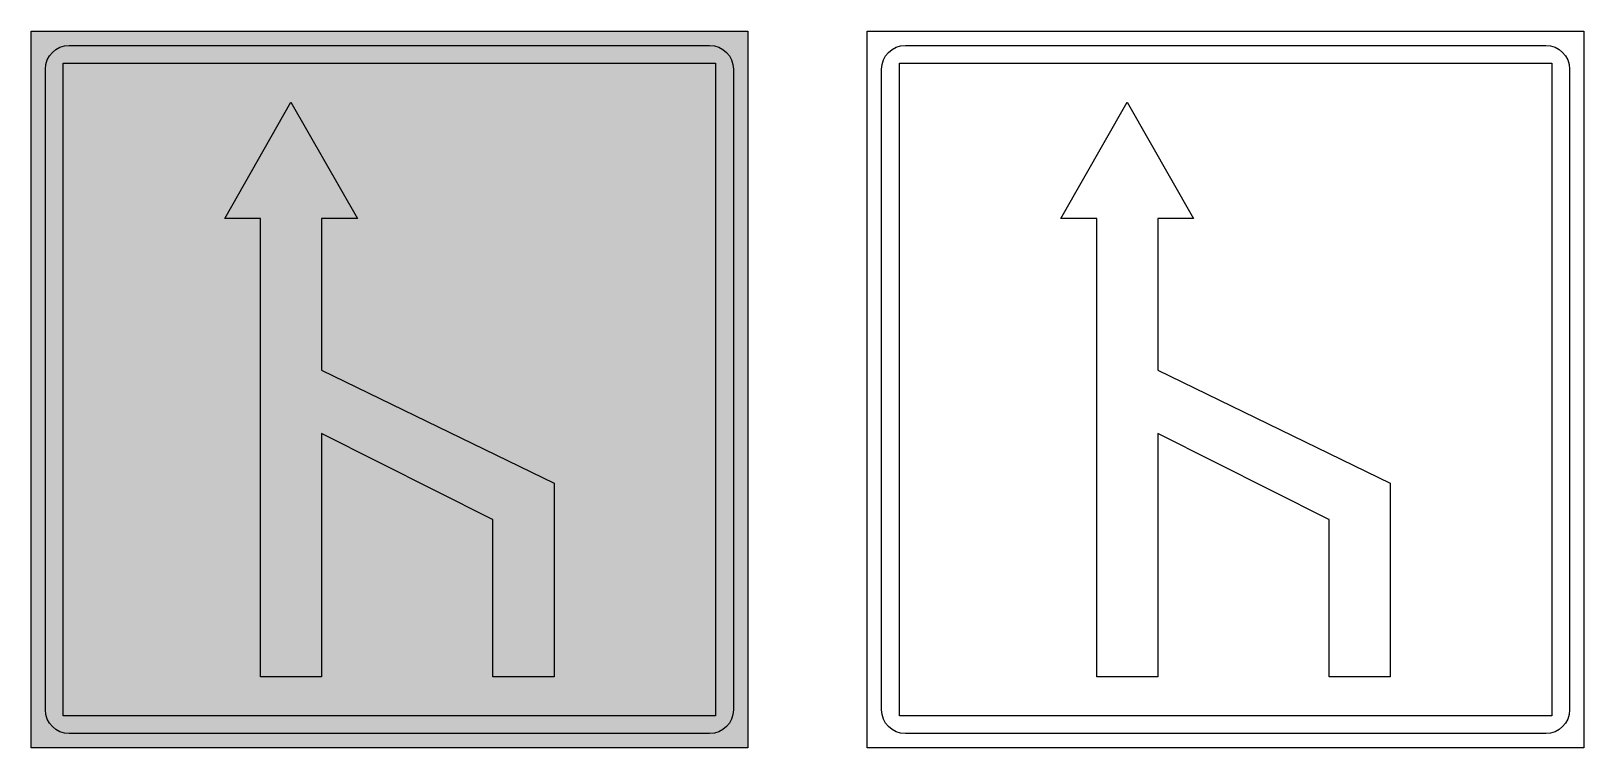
# Model space of a CAD drawing. Extents: x -550 to 750, y 150 to 750.
import ezdxf

# ---------------------------------------------------------------- set-up
doc = ezdxf.new("R2010")
doc.units = 0
doc.header["$MEASUREMENT"] = 0

msp = doc.modelspace()

# ---------------------------------------------------------------- hatches: boundary and pattern name
h = msp.add_hatch(color=30)
h.paths.add_polyline_path([(-549.9999999999999, 150), (-549.9999999999999, 750), (50.00000000000011, 750), (50.00000000000011, 150)])
edge = h.paths.add_edge_path(flags=16)
edge.add_line((-518.0379999999999, 738.02), (18.03800000000012, 738.02))
edge.add_arc((18.01906145024715, 718.019061450247), 20.00094751604685, 0.05425238640430052, 89.94574761359581, ccw=False)
edge.add_line((38.0200000000001, 718.038), (38.0200000000001, 181.962))
edge.add_arc((18.01906145024712, 181.9809385497529), 20.00094751604687, 270.0542523864043, 359.94574761359587, ccw=False)
edge.add_line((18.03800000000012, 161.98), (-518.0389999999999, 161.98))
edge.add_arc((-518.0192205128086, 181.9797785223003), 19.99978830310907, 180.0537970810033, 269.9433353341266, ccw=False)
edge.add_line((-538.0189999999999, 181.961), (-538.0189999999999, 718.038))
edge.add_arc((-518.018869150275, 718.0198700826567), 20.00013906701701, 90.0548054746626, 179.9480619666955, ccw=False)
h.paths.add_polyline_path([(-522.9999999999999, 177), (-522.9999999999999, 723), (23.00000000000011, 723), (23.00000000000011, 177)], flags=0)
h.paths.add_polyline_path([(-163.2989999999999, 340.753), (-163.2989999999999, 341.086), (-163.5869999999999, 341.23), (-306.7989999999999, 413.199), (-306.7989999999999, 209.5), (-332.3999999999999, 209.5), (-357.8999999999999, 209.5), (-357.8999999999999, 593.1990000000001), (-387.8999999999999, 593.1990000000001), (-332.3999999999999, 690.5), (-276.7989999999999, 593.1990000000001), (-306.7989999999999, 593.1990000000001), (-306.7989999999999, 466.3), (-112.0999999999999, 371.699), (-112.0999999999999, 209.5), (-137.6999999999999, 209.5), (-163.2989999999999, 209.5)], flags=0)
at = {"true_color": 0x000000}
h = msp.add_hatch(color=18, dxfattribs=at)
edge = h.paths.add_edge_path()
edge.add_line((-518.0379999999999, 738.02), (18.03800000000012, 738.02))
edge.add_arc((18.01906145024715, 718.019061450247), 20.00094751604685, 0.05425238640430052, 89.94574761359581, ccw=False)
edge.add_line((38.0200000000001, 718.038), (38.0200000000001, 181.962))
edge.add_arc((18.01906145024712, 181.9809385497529), 20.00094751604687, 270.0542523864043, 359.94574761359587, ccw=False)
edge.add_line((18.03800000000012, 161.98), (-518.0389999999999, 161.98))
edge.add_arc((-518.0192205128086, 181.9797785223003), 19.99978830310907, 180.0537970810033, 269.9433353341266, ccw=False)
edge.add_line((-538.0189999999999, 181.961), (-538.0189999999999, 718.038))
edge.add_arc((-518.018869150275, 718.0198700826567), 20.00013906701701, 90.0548054746626, 179.9480619666955, ccw=False)
h.paths.add_polyline_path([(-522.9999999999999, 177), (-522.9999999999999, 723), (23.00000000000011, 723), (23.00000000000011, 177)], flags=16)
h.paths.add_polyline_path([(-163.2989999999999, 340.753), (-163.2989999999999, 341.086), (-163.5869999999999, 341.23), (-306.7989999999999, 413.199), (-306.7989999999999, 209.5), (-332.3999999999999, 209.5), (-357.8999999999999, 209.5), (-357.8999999999999, 593.1990000000001), (-387.8999999999999, 593.1990000000001), (-332.3999999999999, 690.5), (-276.7989999999999, 593.1990000000001), (-306.7989999999999, 593.1990000000001), (-306.7989999999999, 466.3), (-112.0999999999999, 371.699), (-112.0999999999999, 209.5), (-137.6999999999999, 209.5), (-163.2989999999999, 209.5)], flags=0)

# ---------------------------------------------------------------- linework, layer by layer
at = {"color": 30}
for points in [[(-549.9999999999999, 150), (-549.9999999999999, 750), (50.00000000000011, 750), (50.00000000000011, 150)], [(-522.9999999999999, 177), (-522.9999999999999, 723), (23.00000000000011, 723), (23.00000000000011, 177)], [(-163.2989999999999, 340.753), (-163.2989999999999, 341.086), (-163.5869999999999, 341.23), (-306.7989999999999, 413.199), (-306.7989999999999, 209.5), (-332.3999999999999, 209.5), (-357.8999999999999, 209.5), (-357.8999999999999, 593.1990000000001), (-387.8999999999999, 593.1990000000001), (-332.3999999999999, 690.5), (-276.7989999999999, 593.1990000000001), (-306.7989999999999, 593.1990000000001), (-306.7989999999999, 466.3), (-112.0999999999999, 371.699), (-112.0999999999999, 209.5), (-137.6999999999999, 209.5), (-163.2989999999999, 209.5)]]:
    msp.add_lwpolyline(points, close=True, dxfattribs=at)
for points in [[(150, 150), (150, 750), (750, 750), (750, 150)], [(177, 177), (177, 723), (723, 723), (723, 177)], [(536.701, 340.753), (536.701, 341.086), (536.413, 341.23), (393.201, 413.199), (393.201, 209.5), (367.6, 209.5), (342.1, 209.5), (342.1, 593.1990000000001), (312.1, 593.1990000000001), (367.6, 690.5), (423.201, 593.1990000000001), (393.201, 593.1990000000001), (393.201, 466.3), (587.9, 371.699), (587.9, 209.5), (562.3, 209.5), (536.701, 209.5)]]:
    msp.add_lwpolyline(points, close=True)
msp.add_lwpolyline([(-518.0379999999999, 738.02), (18.03800000000012, 738.02, -0.413659), (38.0200000000001, 718.038), (38.0200000000001, 181.962, -0.413659), (18.03800000000012, 161.98), (-518.0389999999999, 161.98, -0.413649), (-538.0189999999999, 181.961), (-538.0189999999999, 718.038, -0.413668)], format="xyb", close=True, dxfattribs=at)
msp.add_lwpolyline([(181.962, 738.02), (718.038, 738.02, -0.413659), (738.02, 718.038), (738.02, 181.962, -0.413659), (718.038, 161.98), (181.961, 161.98, -0.413649), (161.981, 181.961), (161.981, 718.038, -0.413668)], format="xyb", close=True)

doc.saveas('drawing.dxf')
